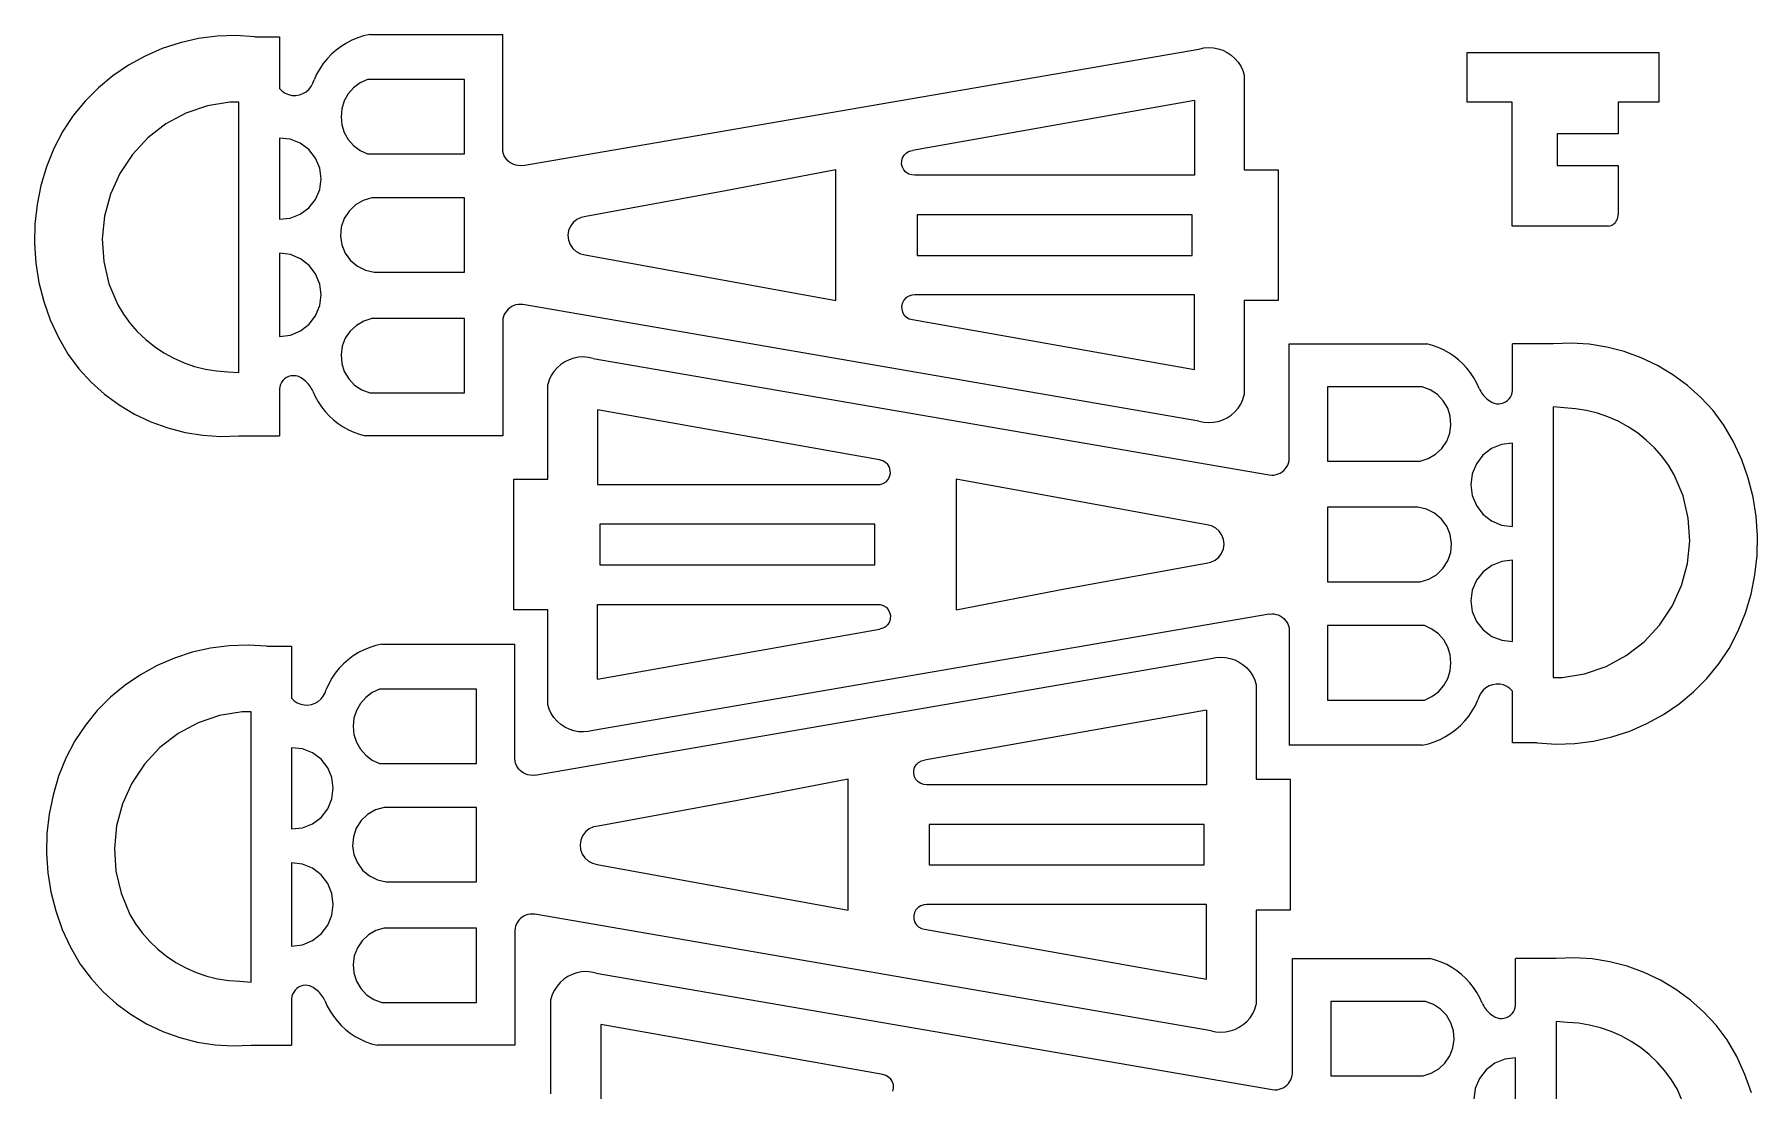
# Model space of a CAD drawing. Extents: x -3998 to 3998, y -3549 to 3549.
# Drawn here: x 1584 to 2348, y 633 to 1101 of the extents above; entities that cross this region are included whole.
import ezdxf

# ---------------------------------------------------------------- set-up
doc = ezdxf.new("R2010")
doc.units = 0
doc.header["$MEASUREMENT"] = 0
doc.layers.get('0').update_dxf_attribs({"linetype": 'CONTINUOUS'})

msp = doc.modelspace()

# ---------------------------------------------------------------- linework, layer by layer
for p, q in [((1732.28, 1101.1), (1729.59, 1100.47)), ((1732.28, 1101.1), (1791.28, 1101.1)), ((1791.28, 1050.11), (1791.28, 1101.1)), ((1640.25, 1094.86), (1632.59, 1091.54)), ((1648.18, 1097.45), (1640.25, 1094.86)), ((1656.32, 1099.29), (1648.18, 1097.45)), ((1664.61, 1100.34), (1656.32, 1099.29)), ((1672.95, 1100.62), (1664.61, 1100.34)), ((1681.28, 1100.1), (1672.95, 1100.62)), ((1681.28, 1100.1), (1692.28, 1100.1)), ((1692.28, 1100.1), (1692.28, 1077.1)), ((1717.39, 1094.17), (1715.32, 1092.34)), ((1719.61, 1095.83), (1717.39, 1094.17)), ((1721.95, 1097.29), (1719.61, 1095.83)), ((1724.4, 1098.56), (1721.95, 1097.29)), ((1726.96, 1099.62), (1724.4, 1098.56)), ((1729.59, 1100.47), (1726.96, 1099.62)), ((1800.2, 1042.96), (2100.21, 1094.65)), ((2100.21, 1094.65), (2102.32, 1095.11)), ((2102.32, 1095.11), (2104.47, 1095.28)), ((2104.47, 1095.28), (2106.62, 1095.16)), ((2106.62, 1095.16), (2108.74, 1094.76)), ((2108.74, 1094.76), (2110.79, 1094.07)), ((2110.79, 1094.07), (2112.72, 1093.12)), ((1625.28, 1087.5), (1618.38, 1082.8)), ((1632.59, 1091.54), (1625.28, 1087.5)), ((1710.11, 1085.91), (1708.74, 1083.51)), ((1711.67, 1088.2), (1710.11, 1085.91)), ((1713.41, 1090.34), (1711.67, 1088.2)), ((1715.32, 1092.34), (1713.41, 1090.34)), ((2112.72, 1093.12), (2114.52, 1091.91)), ((2114.52, 1091.91), (2116.13, 1090.48)), ((2116.13, 1090.48), (2117.53, 1088.85)), ((2117.53, 1088.85), (2118.71, 1087.04)), ((2118.71, 1087.04), (2119.63, 1085.08)), ((2219.18, 1071.04), (2219.18, 1093.04)), ((2219.18, 1093.04), (2304.18, 1093.04)), ((2304.18, 1093.04), (2304.18, 1071.04)), ((1618.38, 1082.8), (1611.96, 1077.47)), ((1705.32, 1076.73), (1706.34, 1078)), ((1706.34, 1078), (1707.1, 1079.44)), ((1707.1, 1079.44), (1707.58, 1081)), ((1708.74, 1083.51), (1707.58, 1081)), ((1728.02, 1079.58), (1725.15, 1077.42)), ((1731.28, 1081.1), (1728.02, 1079.58)), ((1774.28, 1081.1), (1731.28, 1081.1)), ((1774.28, 1048.1), (1774.28, 1081.1)), ((2119.63, 1085.08), (2120.28, 1083.03)), ((2120.28, 1083.03), (2120.28, 1041.1)), ((1606.07, 1071.56), (1600.76, 1065.11)), ((1611.96, 1077.47), (1606.07, 1071.56)), ((1670.28, 1071.1), (1660.32, 1069.43)), ((1674.28, 1071.1), (1670.28, 1071.1)), ((1674.28, 951.1), (1674.28, 1071.1)), ((1692.28, 1077.1), (1693.45, 1075.96)), ((1693.45, 1075.96), (1694.81, 1075.06)), ((1694.81, 1075.06), (1696.31, 1074.43)), ((1696.31, 1074.43), (1697.9, 1074.08)), ((1697.9, 1074.08), (1699.53, 1074.03)), ((1699.53, 1074.03), (1701.14, 1074.29)), ((1701.14, 1074.29), (1702.68, 1074.84)), ((1702.68, 1074.84), (1704.09, 1075.66)), ((1704.09, 1075.66), (1705.32, 1076.73)), ((1721.01, 1071.6), (1719.91, 1068.17)), ((1722.78, 1074.72), (1721.01, 1071.6)), ((1725.15, 1077.42), (1722.78, 1074.72)), ((2098.15, 1071.82), (1973.03, 1049.62)), ((2098.15, 1071.82), (2098.15, 1038.68)), ((2239.18, 1071.04), (2219.18, 1071.04)), ((2239.18, 1016.04), (2239.18, 1071.04)), ((2304.18, 1071.04), (2286.18, 1071.04)), ((2286.18, 1071.04), (2286.18, 1057.04)), ((1600.76, 1065.11), (1596.08, 1058.2)), ((1650.77, 1066.17), (1641.87, 1061.39)), ((1660.32, 1069.43), (1650.77, 1066.17)), ((1719.91, 1068.17), (1719.55, 1064.6)), ((1719.55, 1064.6), (1719.92, 1061.02)), ((1596.08, 1058.2), (1592.14, 1050.47)), ((1633.87, 1055.23), (1626.98, 1047.85)), ((1641.87, 1061.39), (1633.87, 1055.23)), ((1697.03, 1054.59), (1692.28, 1055.1)), ((1692.28, 1055.1), (1692.28, 1019.1)), ((1719.92, 1061.02), (1721.01, 1057.6)), ((1721.01, 1057.6), (1722.78, 1054.47)), ((2286.18, 1057.04), (2259.18, 1057.04)), ((2259.18, 1057.04), (2259.18, 1043.04)), ((1592.14, 1050.47), (1588.91, 1042.42)), ((1626.98, 1047.85), (1621.38, 1039.45)), ((1701.49, 1052.85), (1697.03, 1054.59)), ((1705.32, 1050), (1701.49, 1052.85)), ((1708.28, 1046.24), (1705.32, 1050)), ((1722.78, 1054.47), (1725.16, 1051.78)), ((1725.16, 1051.78), (1728.03, 1049.62)), ((1728.03, 1049.62), (1731.29, 1048.1)), ((1731.29, 1048.1), (1774.28, 1048.1)), ((1791.4, 1049.14), (1791.28, 1050.11)), ((1791.65, 1048.2), (1791.4, 1049.14)), ((1792.01, 1047.29), (1791.65, 1048.2)), ((1968.7, 1046.37), (1969.43, 1047.58)), ((1969.43, 1047.58), (1970.44, 1048.56)), ((1970.44, 1048.56), (1971.67, 1049.26)), ((1971.67, 1049.26), (1973.03, 1049.62)), ((1588.91, 1042.42), (1586.42, 1034.11)), ((1710.14, 1041.84), (1708.28, 1046.24)), ((1710.77, 1037.1), (1710.14, 1041.84)), ((1792.48, 1046.43), (1792.01, 1047.29)), ((1793.06, 1045.64), (1792.48, 1046.43)), ((1793.73, 1044.93), (1793.06, 1045.64)), ((1794.49, 1044.32), (1793.73, 1044.93)), ((1795.32, 1043.8), (1794.49, 1044.32)), ((1796.2, 1043.39), (1795.32, 1043.8)), ((1797.13, 1043.09), (1796.2, 1043.39)), ((1798.1, 1042.91), (1797.13, 1043.09)), ((1799.07, 1042.86), (1798.1, 1042.91)), ((1800.2, 1042.96), (1799.07, 1042.86)), ((1939.15, 1041.09), (1890.1, 1031.69)), ((1939.15, 983.12), (1939.15, 1041.09)), ((1968.27, 1043.61), (1968.31, 1045.02)), ((1968.59, 1042.23), (1968.27, 1043.61)), ((1968.31, 1045.02), (1968.7, 1046.37)), ((1969.25, 1040.99), (1968.59, 1042.23)), ((1970.21, 1039.95), (1969.25, 1040.99)), ((1971.4, 1039.19), (1970.21, 1039.95)), ((2120.28, 1041.1), (2135.28, 1041.1)), ((2135.28, 1041.1), (2135.28, 983.1)), ((2259.18, 1043.04), (2286.18, 1043.04)), ((2286.18, 1043.04), (2286.18, 1021.04)), ((1586.42, 1034.11), (1584.69, 1025.62)), ((1621.38, 1039.45), (1617.23, 1030.24)), ((1708.28, 1027.96), (1710.14, 1032.36)), ((1710.14, 1032.36), (1710.77, 1037.1)), ((1972.74, 1038.76), (1971.4, 1039.19)), ((1974.15, 1038.68), (1972.74, 1038.76)), ((2098.15, 1038.68), (1974.15, 1038.68)), ((1584.69, 1025.62), (1583.73, 1017)), ((1617.23, 1030.24), (1614.62, 1020.49)), ((1705.32, 1024.2), (1708.28, 1027.96)), ((1726, 1025.5), (1723.12, 1022.75)), ((1729.45, 1027.49), (1726, 1025.5)), ((1733.28, 1028.6), (1729.45, 1027.49)), ((1774.28, 1028.6), (1733.28, 1028.6)), ((1774.28, 995.6), (1774.28, 1028.6)), ((1890.1, 1031.69), (1828.23, 1020.33)), ((1583.73, 1017), (1583.54, 1008.32)), ((1614.62, 1020.49), (1613.64, 1010.44)), ((1692.28, 1019.1), (1697.03, 1019.61)), ((1697.03, 1019.61), (1701.49, 1021.35)), ((1701.49, 1021.35), (1705.32, 1024.2)), ((1720.97, 1019.4), (1719.69, 1015.63)), ((1723.12, 1022.75), (1720.97, 1019.4)), ((1822.61, 1017.73), (1821.35, 1016.04)), ((1824.24, 1019.06), (1822.61, 1017.73)), ((1826.16, 1019.94), (1824.24, 1019.06)), ((1828.23, 1020.33), (1826.16, 1019.94)), ((2097.15, 1021.1), (1975.15, 1021.1)), ((1975.15, 1021.1), (1975.15, 1003.1)), ((2097.15, 1003.1), (2097.15, 1021.1)), ((2283.6, 1016.63), (2284.1, 1016.95)), ((2284.1, 1016.95), (2284.56, 1017.33)), ((2284.56, 1017.33), (2284.97, 1017.76)), ((2284.97, 1017.76), (2285.33, 1018.23)), ((2285.33, 1018.23), (2285.63, 1018.74)), ((2285.63, 1018.74), (2285.87, 1019.29)), ((2285.87, 1019.29), (2286.04, 1019.86)), ((2286.04, 1019.86), (2286.14, 1020.44)), ((2286.14, 1020.44), (2286.18, 1021.04)), ((1613.64, 1010.44), (1614.31, 1000.36)), ((1719.69, 1015.63), (1719.33, 1011.66)), ((1719.33, 1011.66), (1719.93, 1007.72)), ((1820.54, 1014.1), (1820.24, 1012.01)), ((1820.24, 1012.01), (1820.45, 1009.91)), ((1820.45, 1009.91), (1821.18, 1007.94)), ((1821.35, 1016.04), (1820.54, 1014.1)), ((2281.93, 1016.04), (2239.18, 1016.04)), ((2281.93, 1016.04), (2282.51, 1016.17)), ((2282.51, 1016.17), (2283.07, 1016.36)), ((2283.07, 1016.36), (2283.6, 1016.63)), ((1583.54, 1008.32), (1584.14, 999.67)), ((1692.28, 1004.1), (1692.28, 967.1)), ((1697.07, 1003.47), (1692.28, 1004.1)), ((1701.53, 1001.62), (1697.07, 1003.47)), ((1705.36, 998.68), (1701.53, 1001.62)), ((1719.93, 1007.72), (1721.45, 1004.04)), ((1721.45, 1004.04), (1723.79, 1000.82)), ((1821.18, 1007.94), (1822.37, 1006.2)), ((1822.37, 1006.2), (1823.95, 1004.8)), ((1823.95, 1004.8), (1825.82, 1003.84)), ((1825.82, 1003.84), (1827.87, 1003.36)), ((1827.87, 1003.36), (1939.15, 983.12)), ((1975.15, 1003.1), (2097.15, 1003.1)), ((1584.14, 999.67), (1585.51, 991.11)), ((1614.31, 1000.36), (1616.61, 990.53)), ((1708.29, 994.85), (1705.36, 998.68)), ((1710.14, 990.39), (1708.29, 994.85)), ((1723.79, 1000.82), (1726.84, 998.25)), ((1726.84, 998.25), (1730.41, 996.48)), ((1730.41, 996.48), (1734.29, 995.6)), ((1734.29, 995.6), (1774.28, 995.6)), ((1585.51, 991.11), (1587.65, 982.7)), ((1616.61, 990.53), (1620.48, 981.2)), ((1710.77, 985.6), (1710.14, 990.39)), ((1587.65, 982.7), (1590.53, 974.52)), ((1620.48, 981.2), (1623.08, 976.95)), ((1708.29, 976.35), (1710.14, 980.81)), ((1710.14, 980.81), (1710.77, 985.6)), ((1793.06, 978.56), (1792.48, 977.77)), ((1793.73, 979.27), (1793.06, 978.56)), ((1794.49, 979.89), (1793.73, 979.27)), ((1795.32, 980.41), (1794.49, 979.89)), ((1796.2, 980.82), (1795.32, 980.41)), ((1797.13, 981.11), (1796.2, 980.82)), ((1798.1, 981.29), (1797.13, 981.11)), ((1799.07, 981.34), (1798.1, 981.29)), ((1800.2, 981.24), (1799.07, 981.34)), ((2100.21, 929.56), (1800.2, 981.24)), ((1968.59, 981.99), (1968.27, 980.62)), ((1968.27, 980.62), (1968.31, 979.21)), ((1968.31, 979.21), (1968.7, 977.86)), ((1969.25, 983.24), (1968.59, 981.99)), ((1970.21, 984.28), (1969.25, 983.24)), ((1971.4, 985.04), (1970.21, 984.28)), ((1972.74, 985.47), (1971.4, 985.04)), ((1974.15, 985.54), (1972.74, 985.47)), ((2098.15, 985.54), (1974.15, 985.54)), ((2098.15, 952.41), (2098.15, 985.54)), ((2135.28, 983.1), (2120.28, 983.1)), ((2120.28, 983.1), (2120.28, 941.17)), ((1590.53, 974.52), (1594.14, 966.63)), ((1623.08, 976.95), (1626.04, 972.93)), ((1626.04, 972.93), (1629.33, 969.19)), ((1701.53, 969.58), (1705.36, 972.52)), ((1705.36, 972.52), (1708.29, 976.35)), ((1726.36, 972.06), (1723.58, 969.46)), ((1729.65, 973.97), (1726.36, 972.06)), ((1733.28, 975.1), (1729.65, 973.97)), ((1774.28, 975.1), (1733.28, 975.1)), ((1774.28, 942.1), (1774.28, 975.1)), ((1791.4, 975.06), (1791.28, 974.09)), ((1791.28, 974.09), (1791.28, 923.1)), ((1791.65, 976.01), (1791.4, 975.06)), ((1792.01, 976.91), (1791.65, 976.01)), ((1792.48, 977.77), (1792.01, 976.91)), ((1968.7, 977.86), (1969.43, 976.65)), ((1969.43, 976.65), (1970.44, 975.66)), ((1970.44, 975.66), (1971.67, 974.97)), ((1971.67, 974.97), (1973.03, 974.61)), ((1973.03, 974.61), (2098.15, 952.41)), ((1594.14, 966.63), (1598.44, 959.1)), ((1629.33, 969.19), (1632.93, 965.75)), ((1632.93, 965.75), (1636.82, 962.63)), ((1692.28, 967.1), (1697.07, 967.73)), ((1697.07, 967.73), (1701.53, 969.58)), ((1721.45, 966.31), (1720.09, 962.76)), ((1723.58, 969.46), (1721.45, 966.31)), ((2140.28, 912.86), (2140.28, 963.85)), ((2140.28, 963.85), (2201.28, 963.85)), ((2203.84, 963.16), (2201.28, 963.85)), ((2239.28, 943.12), (2239.28, 963.85)), ((2257.28, 963.85), (2239.28, 963.85)), ((2265.27, 964.14), (2257.28, 963.85)), ((2273.25, 963.65), (2265.27, 964.14)), ((2281.14, 962.41), (2273.25, 963.65)), ((1598.44, 959.1), (1603.27, 952.73)), ((1636.82, 962.63), (1640.97, 959.86)), ((1640.97, 959.86), (1645.34, 957.46)), ((1645.34, 957.46), (1649.89, 955.44)), ((1720.09, 962.76), (1719.55, 959)), ((1719.55, 959), (1719.86, 955.21)), ((1818.84, 955.87), (1817.05, 954.66)), ((1820.77, 956.82), (1818.84, 955.87)), ((1822.82, 957.51), (1820.77, 956.82)), ((1824.94, 957.91), (1822.82, 957.51)), ((1827.09, 958.03), (1824.94, 957.91)), ((1829.24, 957.86), (1827.09, 958.03)), ((1831.35, 957.4), (1829.24, 957.86)), ((1831.35, 957.4), (2131.36, 905.71)), ((2206.33, 962.27), (2203.84, 963.16)), ((2208.74, 961.18), (2206.33, 962.27)), ((2211.06, 959.9), (2208.74, 961.18)), ((2213.26, 958.44), (2211.06, 959.9)), ((2215.34, 956.81), (2213.26, 958.44)), ((2217.29, 955.01), (2215.34, 956.81)), ((2288.89, 960.42), (2281.14, 962.41)), ((2296.4, 957.7), (2288.89, 960.42)), ((2303.62, 954.27), (2296.4, 957.7)), ((1603.27, 952.73), (1608.69, 946.85)), ((1649.89, 955.44), (1654.61, 953.83)), ((1654.61, 953.83), (1659.45, 952.63)), ((1659.45, 952.63), (1664.37, 951.85)), ((1664.37, 951.85), (1669.35, 951.51)), ((1669.35, 951.51), (1674.28, 951.1)), ((1694.54, 948.28), (1693.8, 947.56)), ((1695.38, 948.86), (1694.54, 948.28)), ((1696.3, 949.31), (1695.38, 948.86)), ((1697.28, 949.6), (1696.3, 949.31)), ((1698.3, 949.72), (1697.28, 949.6)), ((1699.32, 949.68), (1698.3, 949.72)), ((1700.32, 949.47), (1699.32, 949.68)), ((1701.28, 949.1), (1700.32, 949.47)), ((1701.9, 948.74), (1701.28, 949.1)), ((1702.5, 948.35), (1701.9, 948.74)), ((1703.08, 947.93), (1702.5, 948.35)), ((1719.86, 955.21), (1721.01, 951.58)), ((1721.01, 951.58), (1722.95, 948.31)), ((1722.95, 948.31), (1725.57, 945.55)), ((1812.85, 949.79), (1811.93, 947.83)), ((1814.03, 951.6), (1812.85, 949.79)), ((1815.43, 953.23), (1814.03, 951.6)), ((1817.05, 954.66), (1815.43, 953.23)), ((2219.08, 953.06), (2217.29, 955.01)), ((2220.71, 950.98), (2219.08, 953.06)), ((2222.16, 948.77), (2220.71, 950.98)), ((2223.44, 946.45), (2222.16, 948.77)), ((2310.48, 950.17), (2303.62, 954.27)), ((2316.92, 945.43), (2310.48, 950.17)), ((1608.69, 946.85), (1614.64, 941.52)), ((1614.64, 941.52), (1621.08, 936.78)), ((1692.43, 944.84), (1692.28, 943.83)), ((1692.28, 943.83), (1692.28, 923.1)), ((1692.74, 945.82), (1692.43, 944.84)), ((1693.2, 946.73), (1692.74, 945.82)), ((1693.8, 947.56), (1693.2, 946.73)), ((1703.63, 947.47), (1703.08, 947.93)), ((1704.16, 946.99), (1703.63, 947.47)), ((1704.66, 946.48), (1704.16, 946.99)), ((1705.14, 945.94), (1704.66, 946.48)), ((1705.58, 945.38), (1705.14, 945.94)), ((1706, 944.8), (1705.58, 945.38)), ((1706.38, 944.19), (1706, 944.8)), ((1706.73, 943.56), (1706.38, 944.19)), ((1707.04, 942.92), (1706.73, 943.56)), ((1707.04, 942.92), (1708.12, 940.51)), ((1708.12, 940.51), (1709.4, 938.19)), ((1725.57, 945.55), (1728.73, 943.44)), ((1728.73, 943.44), (1732.29, 942.1)), ((1732.29, 942.1), (1774.28, 942.1)), ((1811.93, 947.83), (1811.28, 945.78)), ((1811.28, 903.85), (1811.28, 945.78)), ((2119.63, 939.12), (2120.28, 941.17)), ((2157.28, 944.85), (2157.28, 911.85)), ((2199.27, 944.85), (2157.28, 944.85)), ((2202.83, 943.51), (2199.27, 944.85)), ((2205.99, 941.4), (2202.83, 943.51)), ((2208.61, 938.64), (2205.99, 941.4)), ((2224.52, 944.03), (2223.44, 946.45)), ((2224.52, 944.03), (2224.83, 943.39)), ((2224.83, 943.39), (2225.18, 942.76)), ((2225.18, 942.76), (2225.56, 942.16)), ((2225.56, 942.16), (2225.98, 941.57)), ((2225.98, 941.57), (2226.42, 941.01)), ((2226.42, 941.01), (2226.9, 940.47)), ((2226.9, 940.47), (2227.4, 939.96)), ((2238.36, 940.22), (2238.82, 941.13)), ((2238.82, 941.13), (2239.13, 942.11)), ((2239.13, 942.11), (2239.28, 943.12)), ((2322.87, 940.1), (2316.92, 945.43)), ((1621.08, 936.78), (1627.94, 932.68)), ((1627.94, 932.68), (1635.16, 929.25)), ((1709.4, 938.19), (1710.85, 935.98)), ((1710.85, 935.98), (1712.48, 933.89)), ((1712.48, 933.89), (1714.27, 931.94)), ((1833.41, 934.55), (1833.41, 901.41)), ((1958.53, 912.34), (1833.41, 934.55)), ((2114.52, 932.29), (2116.13, 933.72)), ((2116.13, 933.72), (2117.53, 935.36)), ((2117.53, 935.36), (2118.71, 937.17)), ((2118.71, 937.17), (2119.63, 939.12)), ((2210.55, 935.37), (2208.61, 938.64)), ((2211.7, 931.74), (2210.55, 935.37)), ((2227.4, 939.96), (2227.93, 939.48)), ((2227.93, 939.48), (2228.48, 939.02)), ((2228.48, 939.02), (2229.06, 938.6)), ((2229.06, 938.6), (2229.66, 938.21)), ((2229.66, 938.21), (2230.28, 937.85)), ((2230.28, 937.85), (2231.24, 937.48)), ((2231.24, 937.48), (2232.24, 937.27)), ((2232.24, 937.27), (2233.26, 937.23)), ((2233.26, 937.23), (2234.28, 937.36)), ((2234.28, 937.36), (2235.26, 937.64)), ((2235.26, 937.64), (2236.18, 938.09)), ((2236.18, 938.09), (2237.02, 938.68)), ((2237.02, 938.68), (2237.76, 939.39)), ((2237.76, 939.39), (2238.36, 940.22)), ((2257.28, 935.85), (2257.28, 815.85)), ((2262.21, 935.45), (2257.28, 935.85)), ((2267.19, 935.1), (2262.21, 935.45)), ((2272.11, 934.32), (2267.19, 935.1)), ((2276.95, 933.12), (2272.11, 934.32)), ((2281.67, 931.51), (2276.95, 933.12)), ((2328.29, 934.22), (2322.87, 940.1)), ((2333.12, 927.85), (2328.29, 934.22)), ((1635.16, 929.25), (1642.67, 926.53)), ((1642.67, 926.53), (1650.42, 924.54)), ((1714.27, 931.94), (1716.22, 930.15)), ((1716.22, 930.15), (1718.3, 928.51)), ((1718.3, 928.51), (1720.5, 927.05)), ((1720.5, 927.05), (1722.82, 925.77)), ((1722.82, 925.77), (1725.23, 924.68)), ((2100.21, 929.56), (2102.32, 929.1)), ((2102.32, 929.1), (2104.47, 928.92)), ((2104.47, 928.92), (2106.62, 929.04)), ((2106.62, 929.04), (2108.74, 929.45)), ((2108.74, 929.45), (2110.79, 930.13)), ((2110.79, 930.13), (2112.72, 931.08)), ((2112.72, 931.08), (2114.52, 932.29)), ((2211.47, 924.19), (2212.01, 927.95)), ((2212.01, 927.95), (2211.7, 931.74)), ((2286.22, 929.5), (2281.67, 931.51)), ((2290.59, 927.09), (2286.22, 929.5)), ((2294.74, 924.32), (2290.59, 927.09)), ((2337.42, 920.32), (2333.12, 927.85)), ((1650.42, 924.54), (1658.31, 923.3)), ((1658.31, 923.3), (1666.29, 922.82)), ((1666.29, 922.82), (1674.28, 923.1)), ((1674.28, 923.1), (1692.28, 923.1)), ((1725.23, 924.68), (1727.72, 923.79)), ((1727.72, 923.79), (1730.28, 923.1)), ((1791.28, 923.1), (1730.28, 923.1)), ((2205.2, 914.89), (2207.98, 917.49)), ((2207.98, 917.49), (2210.11, 920.64)), ((2210.11, 920.64), (2211.47, 924.19)), ((2230.03, 917.37), (2226.2, 914.43)), ((2234.49, 919.22), (2230.03, 917.37)), ((2239.28, 919.85), (2234.49, 919.22)), ((2239.28, 882.85), (2239.28, 919.85)), ((2298.63, 921.2), (2294.74, 924.32)), ((2302.23, 917.76), (2298.63, 921.2)), ((2305.52, 914.02), (2302.23, 917.76)), ((2341.03, 912.43), (2337.42, 920.32)), ((1959.89, 911.98), (1958.53, 912.34)), ((1961.12, 911.29), (1959.89, 911.98)), ((1962.13, 910.31), (1961.12, 911.29)), ((1962.86, 909.1), (1962.13, 910.31)), ((2139.08, 909.18), (2139.55, 910.04)), ((2139.55, 910.04), (2139.91, 910.95)), ((2139.91, 910.95), (2140.16, 911.89)), ((2140.16, 911.89), (2140.28, 912.86)), ((2157.28, 911.85), (2198.28, 911.85)), ((2198.28, 911.85), (2201.91, 912.98)), ((2201.91, 912.98), (2205.2, 914.89)), ((2223.27, 910.6), (2221.42, 906.14)), ((2226.2, 914.43), (2223.27, 910.6)), ((2308.48, 910.01), (2305.52, 914.02)), ((2311.08, 905.75), (2308.48, 910.01)), ((2343.91, 904.25), (2341.03, 912.43)), ((1796.28, 845.85), (1796.28, 903.85)), ((1796.28, 903.85), (1811.28, 903.85)), ((1960.16, 901.92), (1961.35, 902.68)), ((1961.35, 902.68), (1962.31, 903.71)), ((1962.31, 903.71), (1962.97, 904.96)), ((1963.25, 907.74), (1962.86, 909.1)), ((1962.97, 904.96), (1963.29, 906.33)), ((1963.29, 906.33), (1963.25, 907.74)), ((2103.69, 883.59), (1992.41, 903.84)), ((1992.41, 903.84), (1992.41, 845.87)), ((2131.36, 905.71), (2132.49, 905.61)), ((2132.49, 905.61), (2133.46, 905.66)), ((2133.46, 905.66), (2134.43, 905.84)), ((2134.43, 905.84), (2135.36, 906.14)), ((2135.36, 906.14), (2136.24, 906.55)), ((2136.24, 906.55), (2137.07, 907.07)), ((2137.07, 907.07), (2137.83, 907.68)), ((2137.83, 907.68), (2138.5, 908.39)), ((2138.5, 908.39), (2139.08, 909.18)), ((2221.42, 906.14), (2220.79, 901.35)), ((2314.95, 896.42), (2311.08, 905.75)), ((2346.05, 895.84), (2343.91, 904.25)), ((1833.41, 901.41), (1957.41, 901.41)), ((1957.41, 901.41), (1958.82, 901.48)), ((1958.82, 901.48), (1960.16, 901.92)), ((2220.79, 901.35), (2221.42, 896.56)), ((2221.42, 896.56), (2223.27, 892.1)), ((2317.25, 886.59), (2314.95, 896.42)), ((2347.42, 887.28), (2346.05, 895.84)), ((2157.28, 891.35), (2157.28, 858.35)), ((2197.27, 891.35), (2157.28, 891.35)), ((2201.15, 890.48), (2197.27, 891.35)), ((2204.72, 888.7), (2201.15, 890.48)), ((2207.77, 886.14), (2204.72, 888.7)), ((2223.27, 892.1), (2226.2, 888.27)), ((2226.2, 888.27), (2230.03, 885.33)), ((2348.02, 878.63), (2347.42, 887.28)), ((1834.41, 883.85), (1834.41, 865.85)), ((1956.41, 883.85), (1834.41, 883.85)), ((1956.41, 865.85), (1956.41, 883.85)), ((2105.74, 883.11), (2103.69, 883.59)), ((2107.61, 882.15), (2105.74, 883.11)), ((2109.19, 880.76), (2107.61, 882.15)), ((2110.38, 879.02), (2109.19, 880.76)), ((2210.11, 882.92), (2207.77, 886.14)), ((2211.63, 879.23), (2210.11, 882.92)), ((2212.23, 875.29), (2211.63, 879.23)), ((2230.03, 885.33), (2234.49, 883.48)), ((2234.49, 883.48), (2239.28, 882.85)), ((2317.92, 876.52), (2317.25, 886.59)), ((2110.21, 870.91), (2111.02, 872.86)), ((2111.11, 877.04), (2110.38, 879.02)), ((2111.02, 872.86), (2111.32, 874.94)), ((2111.32, 874.94), (2111.11, 877.04)), ((2211.87, 871.33), (2212.23, 875.29)), ((2316.94, 866.47), (2317.92, 876.52)), ((2347.83, 869.96), (2348.02, 878.63)), ((1834.41, 865.85), (1956.41, 865.85)), ((2041.46, 855.27), (2103.33, 866.62)), ((2103.33, 866.62), (2105.4, 867.01)), ((2105.4, 867.01), (2107.32, 867.89)), ((2107.32, 867.89), (2108.95, 869.22)), ((2108.95, 869.22), (2110.21, 870.91)), ((2205.56, 861.45), (2208.44, 864.2)), ((2208.44, 864.2), (2210.59, 867.56)), ((2210.59, 867.56), (2211.87, 871.33)), ((2230.07, 865.6), (2226.24, 862.75)), ((2234.53, 867.34), (2230.07, 865.6)), ((2239.28, 867.85), (2234.53, 867.34)), ((2239.28, 831.85), (2239.28, 867.85)), ((2314.33, 856.71), (2316.94, 866.47)), ((2346.87, 861.34), (2347.83, 869.96)), ((2157.28, 858.35), (2198.28, 858.35)), ((2198.28, 858.35), (2202.11, 859.46)), ((2202.11, 859.46), (2205.56, 861.45)), ((2223.28, 858.99), (2221.42, 854.59)), ((2226.24, 862.75), (2223.28, 858.99)), ((2310.18, 847.51), (2314.33, 856.71)), ((2345.14, 852.84), (2346.87, 861.34)), ((1992.41, 845.87), (2041.46, 855.27)), ((2221.42, 854.59), (2220.79, 849.85)), ((2220.79, 849.85), (2221.42, 845.11)), ((2342.65, 844.53), (2345.14, 852.84)), ((1811.28, 845.85), (1796.28, 845.85)), ((1811.28, 803.92), (1811.28, 845.85)), ((2131.36, 843.99), (1831.35, 792.31)), ((1833.41, 815.13), (1833.41, 848.27)), ((1833.41, 848.27), (1957.41, 848.27)), ((1957.41, 848.27), (1958.82, 848.19)), ((1958.82, 848.19), (1960.16, 847.76)), ((1960.16, 847.76), (1961.35, 847)), ((1961.35, 847), (1962.31, 845.97)), ((1962.31, 845.97), (1962.97, 844.72)), ((1963.25, 841.94), (1962.86, 840.58)), ((1962.97, 844.72), (1963.29, 843.35)), ((1963.29, 843.35), (1963.25, 841.94)), ((2131.36, 843.99), (2132.49, 844.09)), ((2132.49, 844.09), (2133.46, 844.04)), ((2133.46, 844.04), (2134.43, 843.86)), ((2134.43, 843.86), (2135.36, 843.57)), ((2135.36, 843.57), (2136.24, 843.16)), ((2136.24, 843.16), (2137.07, 842.64)), ((2137.07, 842.64), (2137.83, 842.02)), ((2137.83, 842.02), (2138.5, 841.31)), ((2138.5, 841.31), (2139.08, 840.52)), ((2221.42, 845.11), (2223.28, 840.71)), ((2304.58, 839.1), (2310.18, 847.51)), ((2339.42, 836.48), (2342.65, 844.53)), ((1833.41, 815.13), (1958.53, 837.34)), ((1959.89, 837.69), (1958.53, 837.34)), ((1961.12, 838.39), (1959.89, 837.69)), ((1962.13, 839.37), (1961.12, 838.39)), ((1962.86, 840.58), (1962.13, 839.37)), ((2139.08, 840.52), (2139.55, 839.66)), ((2139.55, 839.66), (2139.91, 838.76)), ((2139.91, 838.76), (2140.16, 837.81)), ((2140.16, 837.81), (2140.28, 836.84)), ((2140.28, 836.84), (2140.28, 785.85)), ((2157.28, 838.85), (2157.28, 805.85)), ((2200.27, 838.85), (2157.28, 838.85)), ((2203.53, 837.33), (2200.27, 838.85)), ((2206.4, 835.18), (2203.53, 837.33)), ((2208.78, 832.48), (2206.4, 835.18)), ((2223.28, 840.71), (2226.24, 836.95)), ((2226.24, 836.95), (2230.07, 834.1)), ((2230.07, 834.1), (2234.53, 832.36)), ((2297.69, 831.72), (2304.58, 839.1)), ((2335.48, 828.75), (2339.42, 836.48)), ((1653.54, 827.04), (1645.6, 824.45)), ((1661.68, 828.87), (1653.54, 827.04)), ((1669.96, 829.93), (1661.68, 828.87)), ((1678.31, 830.2), (1669.96, 829.93)), ((1686.64, 829.68), (1678.31, 830.2)), ((1686.64, 829.68), (1697.64, 829.68)), ((1697.64, 829.68), (1697.64, 806.68)), ((1727.31, 826.88), (1724.96, 825.41)), ((1729.76, 828.14), (1727.31, 826.88)), ((1732.31, 829.21), (1729.76, 828.14)), ((1734.95, 830.06), (1732.31, 829.21)), ((1737.64, 830.68), (1734.95, 830.06)), ((1737.64, 830.68), (1796.64, 830.68)), ((1796.64, 779.69), (1796.64, 830.68)), ((2210.55, 829.35), (2208.78, 832.48)), ((2211.64, 825.93), (2210.55, 829.35)), ((2212.01, 822.35), (2211.64, 825.93)), ((2234.53, 832.36), (2239.28, 831.85)), ((2289.69, 825.56), (2297.69, 831.72)), ((2330.8, 821.84), (2335.48, 828.75)), ((1637.95, 821.12), (1630.64, 817.09)), ((1645.6, 824.45), (1637.95, 821.12)), ((1718.77, 819.93), (1717.02, 817.78)), ((1720.68, 821.92), (1718.77, 819.93)), ((1722.75, 823.75), (1720.68, 821.92)), ((1724.96, 825.41), (1722.75, 823.75)), ((1805.56, 772.55), (2105.57, 824.23)), ((2105.57, 824.23), (2107.68, 824.69)), ((2107.68, 824.69), (2109.83, 824.86)), ((2109.83, 824.86), (2111.98, 824.74)), ((2111.98, 824.74), (2114.1, 824.34)), ((2114.1, 824.34), (2116.15, 823.65)), ((2116.15, 823.65), (2118.08, 822.7)), ((2118.08, 822.7), (2119.87, 821.5)), ((2119.87, 821.5), (2121.49, 820.06)), ((2121.49, 820.06), (2122.89, 818.43)), ((2122.89, 818.43), (2124.07, 816.62)), ((2210.55, 815.36), (2211.65, 818.78)), ((2211.65, 818.78), (2212.01, 822.35)), ((2271.24, 817.52), (2280.79, 820.78)), ((2280.79, 820.78), (2289.69, 825.56)), ((2325.49, 815.4), (2330.8, 821.84)), ((1623.74, 812.38), (1617.32, 807.05)), ((1630.64, 817.09), (1623.74, 812.38)), ((1712.46, 809.03), (1712.94, 810.58)), ((1714.1, 813.09), (1712.94, 810.58)), ((1715.47, 815.5), (1714.1, 813.09)), ((1717.02, 817.78), (1715.47, 815.5)), ((1736.64, 810.68), (1733.38, 809.16)), ((1779.64, 810.68), (1736.64, 810.68)), ((1779.64, 777.68), (1779.64, 810.68)), ((2124.07, 816.62), (2124.99, 814.67)), ((2124.99, 814.67), (2125.64, 812.61)), ((2125.64, 812.61), (2125.64, 770.68)), ((2206.41, 809.53), (2208.78, 812.23)), ((2208.78, 812.23), (2210.55, 815.36)), ((2227.47, 811.29), (2226.24, 810.23)), ((2228.88, 812.12), (2227.47, 811.29)), ((2230.42, 812.66), (2228.88, 812.12)), ((2232.03, 812.92), (2230.42, 812.66)), ((2233.66, 812.87), (2232.03, 812.92)), ((2235.25, 812.52), (2233.66, 812.87)), ((2236.75, 811.89), (2235.25, 812.52)), ((2238.11, 810.99), (2236.75, 811.89)), ((2239.28, 809.85), (2238.11, 810.99)), ((2257.28, 815.85), (2261.28, 815.85)), ((2261.28, 815.85), (2271.24, 817.52)), ((2319.6, 809.48), (2325.49, 815.4)), ((1617.32, 807.05), (1611.43, 801.14)), ((1697.64, 806.68), (1698.81, 805.55)), ((1698.81, 805.55), (1700.17, 804.65)), ((1700.17, 804.65), (1701.67, 804.01)), ((1701.67, 804.01), (1703.26, 803.66)), ((1703.26, 803.66), (1704.89, 803.62)), ((1704.89, 803.62), (1706.5, 803.87)), ((1706.5, 803.87), (1708.04, 804.42)), ((1708.04, 804.42), (1709.45, 805.24)), ((1709.45, 805.24), (1710.68, 806.31)), ((1710.68, 806.31), (1711.69, 807.58)), ((1711.69, 807.58), (1712.46, 809.03)), ((1728.13, 804.31), (1726.36, 801.18)), ((1730.51, 807.01), (1728.13, 804.31)), ((1733.38, 809.16), (1730.51, 807.01)), ((1811.93, 801.87), (1811.28, 803.92)), ((2157.28, 805.85), (2200.28, 805.85)), ((2200.28, 805.85), (2203.54, 807.37)), ((2203.54, 807.37), (2206.41, 809.53)), ((2221.45, 801.04), (2222.82, 803.44)), ((2222.82, 803.44), (2223.98, 805.95)), ((2224.46, 807.51), (2223.98, 805.95)), ((2225.22, 808.95), (2224.46, 807.51)), ((2226.24, 810.23), (2225.22, 808.95)), ((2239.28, 786.85), (2239.28, 809.85)), ((2306.28, 799.45), (2313.18, 804.15)), ((2313.18, 804.15), (2319.6, 809.48)), ((1611.43, 801.14), (1606.12, 794.7)), ((1656.12, 795.75), (1647.23, 790.97)), ((1665.68, 799.02), (1656.12, 795.75)), ((1675.64, 800.68), (1665.68, 799.02)), ((1679.64, 800.68), (1675.64, 800.68)), ((1679.64, 680.68), (1679.64, 800.68)), ((1725.27, 797.75), (1724.9, 794.18)), ((1726.36, 801.18), (1725.27, 797.75)), ((1812.85, 799.92), (1811.93, 801.87)), ((1814.03, 798.11), (1812.85, 799.92)), ((1815.43, 796.47), (1814.03, 798.11)), ((1817.05, 795.04), (1815.43, 796.47)), ((2103.51, 801.4), (1978.39, 779.2)), ((2103.51, 801.4), (2103.51, 768.27)), ((2216.24, 794.61), (2218.15, 796.61)), ((2218.15, 796.61), (2219.89, 798.76)), ((2219.89, 798.76), (2221.45, 801.04)), ((2291.31, 792.09), (2298.97, 795.42)), ((2298.97, 795.42), (2306.28, 799.45)), ((1601.44, 787.78), (1597.5, 780.06)), ((1606.12, 794.7), (1601.44, 787.78)), ((1647.23, 790.97), (1639.23, 784.81)), ((1724.9, 794.18), (1725.27, 790.61)), ((1725.27, 790.61), (1726.37, 787.18)), ((1818.84, 793.83), (1817.05, 795.04)), ((1820.77, 792.88), (1818.84, 793.83)), ((1822.82, 792.2), (1820.77, 792.88)), ((1824.94, 791.79), (1822.82, 792.2)), ((1827.09, 791.67), (1824.94, 791.79)), ((1829.24, 791.85), (1827.09, 791.67)), ((1831.35, 792.31), (1829.24, 791.85)), ((2204.6, 787.33), (2207.16, 788.39)), ((2207.16, 788.39), (2209.61, 789.66)), ((2209.61, 789.66), (2211.95, 791.13)), ((2211.95, 791.13), (2214.17, 792.78)), ((2214.17, 792.78), (2216.24, 794.61)), ((2266.95, 786.61), (2275.24, 787.67)), ((2275.24, 787.67), (2283.38, 789.5)), ((2283.38, 789.5), (2291.31, 792.09)), ((1597.5, 780.06), (1594.27, 772.01)), ((1639.23, 784.81), (1632.34, 777.43)), ((1702.39, 784.18), (1697.64, 784.68)), ((1697.64, 784.68), (1697.64, 748.68)), ((1706.84, 782.44), (1702.39, 784.18)), ((1710.68, 779.59), (1706.84, 782.44)), ((1726.37, 787.18), (1728.14, 784.06)), ((1728.14, 784.06), (1730.52, 781.36)), ((1730.52, 781.36), (1733.39, 779.2)), ((2199.28, 785.85), (2140.28, 785.85)), ((2199.28, 785.85), (2201.97, 786.48)), ((2201.97, 786.48), (2204.6, 787.33)), ((2250.28, 786.85), (2239.28, 786.85)), ((2250.28, 786.85), (2258.61, 786.34)), ((2258.61, 786.34), (2266.95, 786.61)), ((1632.34, 777.43), (1626.74, 769.03)), ((1713.64, 775.83), (1710.68, 779.59)), ((1715.49, 771.42), (1713.64, 775.83)), ((1733.39, 779.2), (1736.65, 777.68)), ((1736.65, 777.68), (1779.64, 777.68)), ((1796.76, 778.72), (1796.64, 779.69)), ((1797.01, 777.78), (1796.76, 778.72)), ((1797.37, 776.87), (1797.01, 777.78)), ((1797.84, 776.02), (1797.37, 776.87)), ((1798.42, 775.23), (1797.84, 776.02)), ((1799.09, 774.52), (1798.42, 775.23)), ((1799.85, 773.9), (1799.09, 774.52)), ((1800.67, 773.38), (1799.85, 773.9)), ((1801.56, 772.97), (1800.67, 773.38)), ((1802.49, 772.67), (1801.56, 772.97)), ((1803.45, 772.5), (1802.49, 772.67)), ((1804.43, 772.44), (1803.45, 772.5)), ((1805.56, 772.55), (1804.43, 772.44)), ((1973.63, 773.19), (1973.66, 774.6)), ((1973.95, 771.82), (1973.63, 773.19)), ((1973.66, 774.6), (1974.06, 775.95)), ((1974.06, 775.95), (1974.79, 777.16)), ((1974.79, 777.16), (1975.8, 778.15)), ((1975.8, 778.15), (1977.03, 778.84)), ((1977.03, 778.84), (1978.39, 779.2)), ((1594.27, 772.01), (1591.78, 763.7)), ((1626.74, 769.03), (1622.58, 759.83)), ((1716.13, 766.68), (1715.49, 771.42)), ((1715.49, 761.95), (1716.13, 766.68)), ((1944.51, 770.67), (1895.45, 761.27)), ((1944.51, 712.7), (1944.51, 770.67)), ((1974.61, 770.57), (1973.95, 771.82)), ((1975.57, 769.53), (1974.61, 770.57)), ((1976.76, 768.77), (1975.57, 769.53)), ((1978.1, 768.34), (1976.76, 768.77)), ((1979.51, 768.27), (1978.1, 768.34)), ((2103.51, 768.27), (1979.51, 768.27)), ((2125.64, 770.68), (2140.64, 770.68)), ((2140.64, 770.68), (2140.64, 712.68)), ((1591.78, 763.7), (1590.05, 755.2)), ((1622.58, 759.83), (1619.98, 750.07)), ((1710.68, 753.78), (1713.64, 757.54)), ((1713.64, 757.54), (1715.49, 761.95)), ((1734.81, 757.07), (1731.36, 755.09)), ((1738.64, 758.18), (1734.81, 757.07)), ((1779.64, 758.18), (1738.64, 758.18)), ((1779.64, 725.18), (1779.64, 758.18)), ((1895.45, 761.27), (1833.59, 749.91)), ((1590.05, 755.2), (1589.08, 746.58)), ((1619.98, 750.07), (1619, 740.02)), ((1697.64, 748.68), (1702.39, 749.19)), ((1702.39, 749.19), (1706.84, 750.93)), ((1706.84, 750.93), (1710.68, 753.78)), ((1728.48, 752.34), (1726.33, 748.98)), ((1731.36, 755.09), (1728.48, 752.34)), ((1831.51, 749.53), (1829.6, 748.64)), ((1833.59, 749.91), (1831.51, 749.53)), ((2102.51, 750.68), (1980.51, 750.68)), ((1980.51, 750.68), (1980.51, 732.68)), ((2102.51, 732.68), (2102.51, 750.68)), ((1589.08, 746.58), (1588.9, 737.91)), ((1725.04, 745.21), (1724.69, 741.24)), ((1726.33, 748.98), (1725.04, 745.21)), ((1825.9, 743.68), (1825.59, 741.59)), ((1825.59, 741.59), (1825.81, 739.5)), ((1826.71, 745.62), (1825.9, 743.68)), ((1827.97, 747.31), (1826.71, 745.62)), ((1829.6, 748.64), (1827.97, 747.31)), ((1588.9, 737.91), (1589.5, 729.25)), ((1619, 740.02), (1619.67, 729.94)), ((1724.69, 741.24), (1725.29, 737.3)), ((1725.29, 737.3), (1726.8, 733.62)), ((1825.81, 739.5), (1826.54, 737.52)), ((1826.54, 737.52), (1827.73, 735.78)), ((1827.73, 735.78), (1829.31, 734.38)), ((1829.31, 734.38), (1831.18, 733.42)), ((1589.5, 729.25), (1590.87, 720.69)), ((1619.67, 729.94), (1621.97, 720.11)), ((1697.64, 733.68), (1697.64, 696.68)), ((1702.42, 733.05), (1697.64, 733.68)), ((1706.88, 731.2), (1702.42, 733.05)), ((1710.71, 728.26), (1706.88, 731.2)), ((1713.65, 724.43), (1710.71, 728.26)), ((1726.8, 733.62), (1729.15, 730.4)), ((1729.15, 730.4), (1732.2, 727.83)), ((1732.2, 727.83), (1735.76, 726.06)), ((1831.18, 733.42), (1833.23, 732.95)), ((1833.23, 732.95), (1944.51, 712.7)), ((1980.51, 732.68), (2102.51, 732.68)), ((1590.87, 720.69), (1593, 712.28)), ((1621.97, 720.11), (1625.84, 710.78)), ((1715.5, 719.97), (1713.65, 724.43)), ((1716.13, 715.18), (1715.5, 719.97)), ((1735.76, 726.06), (1739.65, 725.18)), ((1739.65, 725.18), (1779.64, 725.18)), ((1593, 712.28), (1595.89, 704.1)), ((1715.5, 710.4), (1716.13, 715.18)), ((1973.95, 711.58), (1973.63, 710.2)), ((1974.61, 712.82), (1973.95, 711.58)), ((1975.57, 713.86), (1974.61, 712.82)), ((1976.76, 714.62), (1975.57, 713.86)), ((1978.1, 715.05), (1976.76, 714.62)), ((1979.51, 715.13), (1978.1, 715.05)), ((2103.51, 715.13), (1979.51, 715.13)), ((2103.51, 681.99), (2103.51, 715.13)), ((2140.64, 712.68), (2125.64, 712.68)), ((2125.64, 712.68), (2125.64, 670.76)), ((1595.89, 704.1), (1599.49, 696.22)), ((1625.84, 710.78), (1628.44, 706.53)), ((1628.44, 706.53), (1631.39, 702.52)), ((1710.71, 702.11), (1713.65, 705.94)), ((1713.65, 705.94), (1715.5, 710.4)), ((1735.01, 703.56), (1731.72, 701.64)), ((1738.64, 704.68), (1735.01, 703.56)), ((1779.64, 704.68), (1738.64, 704.68)), ((1779.64, 671.68), (1779.64, 704.68)), ((1796.76, 704.64), (1796.64, 703.67)), ((1796.64, 703.67), (1796.64, 652.68)), ((1797.01, 705.59), (1796.76, 704.64)), ((1797.37, 706.5), (1797.01, 705.59)), ((1797.84, 707.35), (1797.37, 706.5)), ((1798.42, 708.14), (1797.84, 707.35)), ((1799.09, 708.85), (1798.42, 708.14)), ((1799.85, 709.47), (1799.09, 708.85)), ((1800.67, 709.99), (1799.85, 709.47)), ((1801.56, 710.4), (1800.67, 709.99)), ((1802.49, 710.69), (1801.56, 710.4)), ((1803.45, 710.87), (1802.49, 710.69)), ((1804.43, 710.92), (1803.45, 710.87)), ((1805.56, 710.82), (1804.43, 710.92)), ((2105.57, 659.14), (1805.56, 710.82)), ((1973.63, 710.2), (1973.66, 708.79)), ((1973.66, 708.79), (1974.06, 707.44)), ((1974.06, 707.44), (1974.79, 706.23)), ((1974.79, 706.23), (1975.8, 705.25)), ((1975.8, 705.25), (1977.03, 704.55)), ((1977.03, 704.55), (1978.39, 704.19)), ((1978.39, 704.19), (2103.51, 681.99)), ((1599.49, 696.22), (1603.8, 688.68)), ((1631.39, 702.52), (1634.69, 698.77)), ((1634.69, 698.77), (1638.29, 695.33)), ((1697.64, 696.68), (1702.42, 697.32)), ((1702.42, 697.32), (1706.88, 699.17)), ((1706.88, 699.17), (1710.71, 702.11)), ((1726.81, 695.89), (1725.44, 692.35)), ((1728.94, 699.05), (1726.81, 695.89)), ((1731.72, 701.64), (1728.94, 699.05)), ((1603.8, 688.68), (1608.63, 682.32)), ((1638.29, 695.33), (1642.18, 692.21)), ((1642.18, 692.21), (1646.32, 689.44)), ((1646.32, 689.44), (1650.69, 687.04)), ((1725.44, 692.35), (1724.9, 688.58)), ((1724.9, 688.58), (1725.22, 684.79)), ((2141.64, 640.19), (2141.64, 691.18)), ((2141.64, 691.18), (2202.64, 691.18)), ((2205.19, 690.5), (2202.64, 691.18)), ((2207.69, 689.6), (2205.19, 690.5)), ((2210.1, 688.52), (2207.69, 689.6)), ((2212.41, 687.24), (2210.1, 688.52)), ((2240.64, 670.45), (2240.64, 691.18)), ((2258.64, 691.18), (2240.64, 691.18)), ((2266.63, 691.47), (2258.64, 691.18)), ((2274.61, 690.99), (2266.63, 691.47)), ((2282.5, 689.75), (2274.61, 690.99)), ((2290.24, 687.75), (2282.5, 689.75)), ((1608.63, 682.32), (1614.04, 676.44)), ((1650.69, 687.04), (1655.25, 685.02)), ((1655.25, 685.02), (1659.97, 683.41)), ((1659.97, 683.41), (1664.81, 682.21)), ((1664.81, 682.21), (1669.73, 681.44)), ((1669.73, 681.44), (1674.71, 681.09)), ((1674.71, 681.09), (1679.64, 680.68)), ((1725.22, 684.79), (1726.37, 681.17)), ((1726.37, 681.17), (1728.31, 677.89)), ((1816.79, 680.56), (1815.38, 678.93)), ((1818.4, 682), (1816.79, 680.56)), ((1820.19, 683.2), (1818.4, 682)), ((1822.13, 684.15), (1820.19, 683.2)), ((1824.17, 684.84), (1822.13, 684.15)), ((1826.29, 685.24), (1824.17, 684.84)), ((1828.45, 685.36), (1826.29, 685.24)), ((1830.6, 685.19), (1828.45, 685.36)), ((1832.71, 684.73), (1830.6, 685.19)), ((1832.71, 684.73), (2132.72, 633.05)), ((2214.62, 685.77), (2212.41, 687.24)), ((2216.7, 684.14), (2214.62, 685.77)), ((2218.64, 682.34), (2216.7, 684.14)), ((2220.44, 680.39), (2218.64, 682.34)), ((2222.07, 678.31), (2220.44, 680.39)), ((2297.76, 685.03), (2290.24, 687.75)), ((2304.98, 681.61), (2297.76, 685.03)), ((2311.84, 677.5), (2304.98, 681.61)), ((1614.04, 676.44), (1620, 671.1)), ((1697.78, 674.43), (1697.64, 673.41)), ((1697.64, 673.41), (1697.64, 652.68)), ((1698.09, 675.4), (1697.78, 674.43)), ((1698.56, 676.32), (1698.09, 675.4)), ((1699.16, 677.14), (1698.56, 676.32)), ((1699.89, 677.86), (1699.16, 677.14)), ((1700.73, 678.45), (1699.89, 677.86)), ((1701.66, 678.89), (1700.73, 678.45)), ((1702.64, 679.18), (1701.66, 678.89)), ((1703.66, 679.3), (1702.64, 679.18)), ((1704.68, 679.26), (1703.66, 679.3)), ((1705.68, 679.05), (1704.68, 679.26)), ((1706.64, 678.68), (1705.68, 679.05)), ((1707.26, 678.33), (1706.64, 678.68)), ((1707.86, 677.93), (1707.26, 678.33)), ((1708.44, 677.51), (1707.86, 677.93)), ((1708.99, 677.06), (1708.44, 677.51)), ((1709.52, 676.57), (1708.99, 677.06)), ((1710.02, 676.06), (1709.52, 676.57)), ((1710.5, 675.53), (1710.02, 676.06)), ((1710.94, 674.96), (1710.5, 675.53)), ((1711.35, 674.38), (1710.94, 674.96)), ((1711.74, 673.77), (1711.35, 674.38)), ((1712.08, 673.15), (1711.74, 673.77)), ((1712.4, 672.5), (1712.08, 673.15)), ((1728.31, 677.89), (1730.92, 675.13)), ((1730.92, 675.13), (1734.09, 673.03)), ((1734.09, 673.03), (1737.65, 671.68)), ((1813.29, 675.17), (1812.64, 673.11)), ((1812.64, 631.18), (1812.64, 673.11)), ((1814.21, 677.12), (1813.29, 675.17)), ((1815.38, 678.93), (1814.21, 677.12)), ((2223.52, 676.1), (2222.07, 678.31)), ((2224.8, 673.78), (2223.52, 676.1)), ((2225.88, 671.36), (2224.8, 673.78)), ((2318.28, 672.76), (2311.84, 677.5)), ((2324.23, 667.43), (2318.28, 672.76)), ((1620, 671.1), (1626.43, 666.36)), ((1626.43, 666.36), (1633.29, 662.26)), ((1712.4, 672.5), (1713.48, 670.09)), ((1713.48, 670.09), (1714.75, 667.77)), ((1714.75, 667.77), (1716.21, 665.56)), ((1716.21, 665.56), (1717.84, 663.47)), ((1737.65, 671.68), (1779.64, 671.68)), ((2122.89, 664.94), (2124.07, 666.75)), ((2124.07, 666.75), (2124.99, 668.7)), ((2124.99, 668.7), (2125.64, 670.76)), ((2158.64, 672.18), (2158.64, 639.18)), ((2200.63, 672.18), (2158.64, 672.18)), ((2204.18, 670.84), (2200.63, 672.18)), ((2207.35, 668.74), (2204.18, 670.84)), ((2209.97, 665.98), (2207.35, 668.74)), ((2211.9, 662.7), (2209.97, 665.98)), ((2225.88, 671.36), (2226.19, 670.72)), ((2226.19, 670.72), (2226.54, 670.09)), ((2226.54, 670.09), (2226.92, 669.49)), ((2226.92, 669.49), (2227.34, 668.9)), ((2227.34, 668.9), (2227.78, 668.34)), ((2227.78, 668.34), (2228.25, 667.8)), ((2228.25, 667.8), (2228.76, 667.29)), ((2228.76, 667.29), (2229.29, 666.81)), ((2229.29, 666.81), (2229.84, 666.36)), ((2229.84, 666.36), (2230.42, 665.93)), ((2230.42, 665.93), (2231.02, 665.54)), ((2231.02, 665.54), (2231.64, 665.18)), ((2231.64, 665.18), (2232.59, 664.82)), ((2236.62, 664.98), (2237.54, 665.42)), ((2237.54, 665.42), (2238.38, 666.01)), ((2238.38, 666.01), (2239.11, 666.72)), ((2239.11, 666.72), (2239.72, 667.55)), ((2239.72, 667.55), (2240.18, 668.46)), ((2240.18, 668.46), (2240.49, 669.44)), ((2240.49, 669.44), (2240.64, 670.45)), ((2329.65, 661.55), (2324.23, 667.43)), ((1633.29, 662.26), (1640.52, 658.83)), ((1640.52, 658.83), (1648.03, 656.11)), ((1717.84, 663.47), (1719.63, 661.53)), ((1719.63, 661.53), (1721.57, 659.73)), ((1721.57, 659.73), (1723.66, 658.09)), ((1723.66, 658.09), (1725.86, 656.63)), ((1834.77, 661.88), (1834.77, 628.74)), ((1959.88, 639.67), (1834.77, 661.88)), ((2105.57, 659.14), (2107.68, 658.68)), ((2107.68, 658.68), (2109.83, 658.51)), ((2109.83, 658.51), (2111.98, 658.62)), ((2111.98, 658.62), (2114.1, 659.03)), ((2114.1, 659.03), (2116.15, 659.71)), ((2116.15, 659.71), (2118.08, 660.67)), ((2118.08, 660.67), (2119.87, 661.87)), ((2119.87, 661.87), (2121.49, 663.3)), ((2121.49, 663.3), (2122.89, 664.94)), ((2213.06, 659.08), (2211.9, 662.7)), ((2213.37, 655.29), (2213.06, 659.08)), ((2232.59, 664.82), (2233.6, 664.61)), ((2233.6, 664.61), (2234.62, 664.56)), ((2234.62, 664.56), (2235.64, 664.69)), ((2235.64, 664.69), (2236.62, 664.98)), ((2258.64, 663.18), (2258.64, 543.18)), ((2263.57, 662.78), (2258.64, 663.18)), ((2268.54, 662.43), (2263.57, 662.78)), ((2273.47, 661.66), (2268.54, 662.43)), ((2278.31, 660.46), (2273.47, 661.66)), ((2283.02, 658.84), (2278.31, 660.46)), ((2287.58, 656.83), (2283.02, 658.84)), ((2334.48, 655.18), (2329.65, 661.55)), ((1648.03, 656.11), (1655.77, 654.12)), ((1655.77, 654.12), (1663.67, 652.88)), ((1663.67, 652.88), (1671.65, 652.4)), ((1671.65, 652.4), (1679.64, 652.68)), ((1679.64, 652.68), (1697.64, 652.68)), ((1725.86, 656.63), (1728.18, 655.35)), ((1728.18, 655.35), (1730.59, 654.26)), ((1730.59, 654.26), (1733.08, 653.37)), ((1733.08, 653.37), (1735.64, 652.68)), ((1796.64, 652.68), (1735.64, 652.68)), ((2211.46, 647.97), (2212.83, 651.52)), ((2212.83, 651.52), (2213.37, 655.29)), ((2291.95, 654.43), (2287.58, 656.83)), ((2296.1, 651.66), (2291.95, 654.43)), ((2299.98, 648.54), (2296.1, 651.66)), ((2338.78, 647.65), (2334.48, 655.18)), ((2203.27, 640.31), (2206.56, 642.22)), ((2206.56, 642.22), (2209.34, 644.82)), ((2209.34, 644.82), (2211.46, 647.97)), ((2231.39, 644.7), (2227.56, 641.76)), ((2235.85, 646.55), (2231.39, 644.7)), ((2240.64, 647.18), (2235.85, 646.55)), ((2240.64, 610.18), (2240.64, 647.18)), ((2303.59, 645.09), (2299.98, 648.54)), ((2306.88, 641.35), (2303.59, 645.09)), ((2342.39, 639.76), (2338.78, 647.65)), ((1961.25, 639.32), (1959.88, 639.67)), ((1962.48, 638.62), (1961.25, 639.32)), ((1963.49, 637.64), (1962.48, 638.62)), ((1964.22, 636.43), (1963.49, 637.64)), ((1964.61, 635.08), (1964.22, 636.43)), ((1964.65, 633.66), (1964.61, 635.08)), ((2138.43, 634.4), (2139.19, 635.02)), ((2139.19, 635.02), (2139.86, 635.73)), ((2139.86, 635.73), (2140.43, 636.52)), ((2140.43, 636.52), (2140.91, 637.37)), ((2140.91, 637.37), (2141.27, 638.28)), ((2141.27, 638.28), (2141.51, 639.22)), ((2141.51, 639.22), (2141.64, 640.19)), ((2158.64, 639.18), (2199.64, 639.18)), ((2199.64, 639.18), (2203.27, 640.31)), ((2224.62, 637.93), (2222.78, 633.47)), ((2227.56, 641.76), (2224.62, 637.93)), ((2309.84, 637.34), (2306.88, 641.35)), ((2312.44, 633.08), (2309.84, 637.34)), ((2345.27, 631.58), (2342.39, 639.76)), ((1964.33, 632.29), (1964.65, 633.66)), ((2132.72, 633.05), (2133.85, 632.94)), ((2133.85, 632.94), (2134.82, 633)), ((2134.82, 633), (2135.78, 633.17)), ((2135.78, 633.17), (2136.71, 633.47)), ((2136.71, 633.47), (2137.6, 633.88)), ((2137.6, 633.88), (2138.43, 634.4)), ((2222.78, 633.47), (2222.15, 628.68)), ((2316.31, 623.76), (2312.44, 633.08))]:
    msp.add_line(p, q)

doc.saveas('drawing.dxf')
